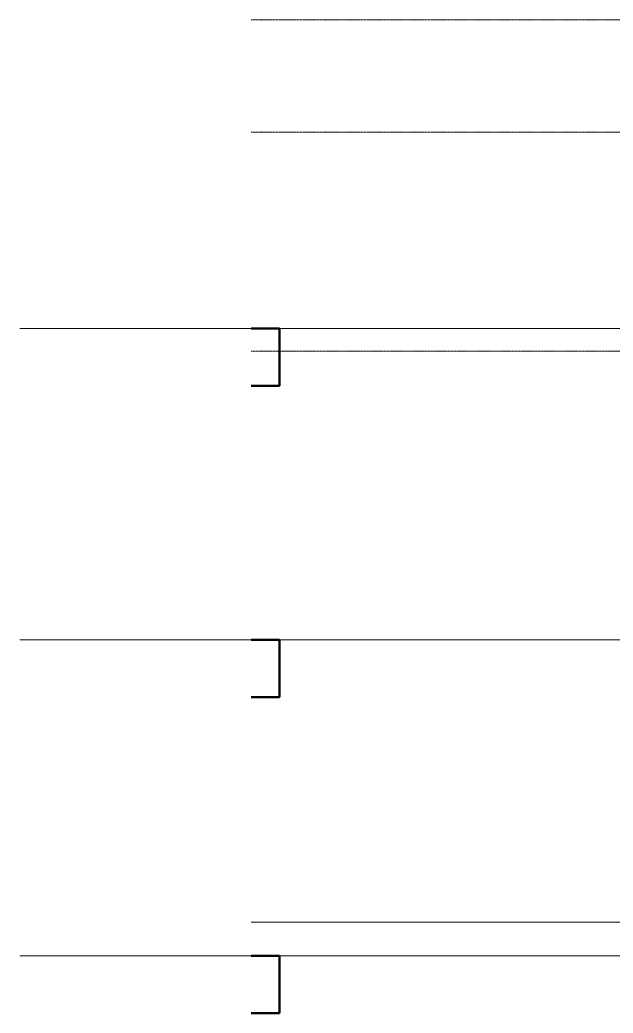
# Model space of a CAD drawing. Header units: inches. Extents: x 9609 to 15463, y -232 to 527.
# Drawn here: x 12973.5 to 13221.5, y 112 to 527 of the extents above; entities that cross this region are included whole.
import ezdxf

# ---------------------------------------------------------------- set-up
doc = ezdxf.new("R2010")
doc.units = ezdxf.units.IN
doc.header["$MEASUREMENT"] = 0
doc.linetypes.add('Aligning Line 1_8_', pattern=[0.25, 0.125, -0.125])
doc.linetypes.add('Grid Line 1_2_', pattern=[0.875, 0.5, -0.125, 0.125, -0.125])
for name, color, linetype, lineweight in [('0-6', 90, 'Continuous', 5), ('A-FLOR-2', 53, 'Continuous', 50), ('A-FLOR-LEVL-1', 51, 'Grid Line 1_2_', 9), ('C-TOPO-2', 250, 'Continuous', 9), ('G-ANNO-SYMB', 111, 'Aligning Line 1_8_', 9), ('G-ANNO-SYMB-1', 9, 'Aligning Line 1_8_', 9), ('G-ANNO-SYMB-2', 147, 'Aligning Line 1_8_', 9)]:
    doc.layers.add(name, color=color, linetype=linetype, lineweight=lineweight)

# ---------------------------------------------------------------- blocks, each defined once
blk = doc.blocks.new('CTR - 2nd Phase_rvt-2-BUILDING SECTION - NORTH_SOUTH - LOOKING WEST')
at = {"layer": 'A-FLOR-2'}
for p, q in [((1922.72, 398), (1910.88, 398)), ((1922.72, 374), (1922.72, 398)), ((1910.88, 374), (1922.72, 374)), ((1922.72, 268), (1910.88, 268)), ((1922.72, 244), (1922.72, 268)), ((1910.88, 244), (1922.72, 244)), ((1922.72, 136), (1910.88, 136)), ((1922.72, 112), (1922.72, 136)), ((1910.88, 112), (1922.72, 112))]:
    blk.add_line(p, q, dxfattribs=at)
at = {"layer": 'A-FLOR-LEVL-1'}
for p, q in [((1814.21, 398), (4168.71, 398)), ((1814.21, 268), (4168.71, 268)), ((1814.21, 136), (4168.71, 136))]:
    blk.add_line(p, q, dxfattribs=at)
at = {"layer": 'G-ANNO-SYMB-1'}
for p, q in [((1910.88, 526.95), (4071.98, 526.95)), ((1910.88, 388.59), (4071.98, 388.59))]:
    blk.add_line(p, q, dxfattribs=at)
blk = doc.blocks.new('CTR  - Topography_rvt-2-BUILDING SECTION - NORTH_SOUTH - LOOKING WEST')
at = {"layer": 'C-TOPO-2'}
for p, q in [((2001.62, 150), (1910.88, 150)), ((2067.42, 150), (2001.62, 150))]:
    blk.add_line(p, q, dxfattribs=at)
at = {"layer": 'G-ANNO-SYMB-2'}
blk.add_line((1910.88, 480), (4071.98, 480), dxfattribs=at)
blk = doc.blocks.new('CTR - 1st Phase - Common Walls_rvt-2-BUILDING SECTION - NORTH_SOUTH - LOOKING WEST')
at = {"layer": 'A-FLOR-LEVL-1'}
for p, q in [((1814.21, 398), (4168.71, 398)), ((1814.21, 268), (4168.71, 268)), ((1814.21, 136), (4168.71, 136))]:
    blk.add_line(p, q, dxfattribs=at)
at = {"layer": 'G-ANNO-SYMB-2'}
for p, q in [((1910.88, 526.95), (4071.98, 526.95)), ((1910.88, 526.95), (4071.98, 526.95)), ((1910.88, 480), (4071.98, 480))]:
    blk.add_line(p, q, dxfattribs=at)

msp = doc.modelspace()

# ---------------------------------------------------------------- linework, layer by layer
at = {"layer": 'A-FLOR-LEVL-1'}
for p, q in [((12974.2716, 398), (15327.2797, 398)), ((12974.2716, 268), (15327.2797, 268)), ((12974.2716, 136), (15327.2797, 136))]:
    msp.add_line(p, q, dxfattribs=at)
at = {"layer": 'G-ANNO-SYMB'}
for p, q in [((13070.1924, 526.9531), (15231.2964, 526.9531)), ((13070.1924, 480), (15231.2964, 480))]:
    msp.add_line(p, q, dxfattribs=at)

# ---------------------------------------------------------------- block references
at = {"layer": '0-6'}
for name in ['CTR - 2nd Phase_rvt-2-BUILDING SECTION - NORTH_SOUTH - LOOKING WEST', 'CTR - 1st Phase - Common Walls_rvt-2-BUILDING SECTION - NORTH_SOUTH - LOOKING WEST', 'CTR  - Topography_rvt-2-BUILDING SECTION - NORTH_SOUTH - LOOKING WEST']:
    msp.add_blockref(name, (11159.3152, 0), dxfattribs=at)

doc.saveas('drawing.dxf')
